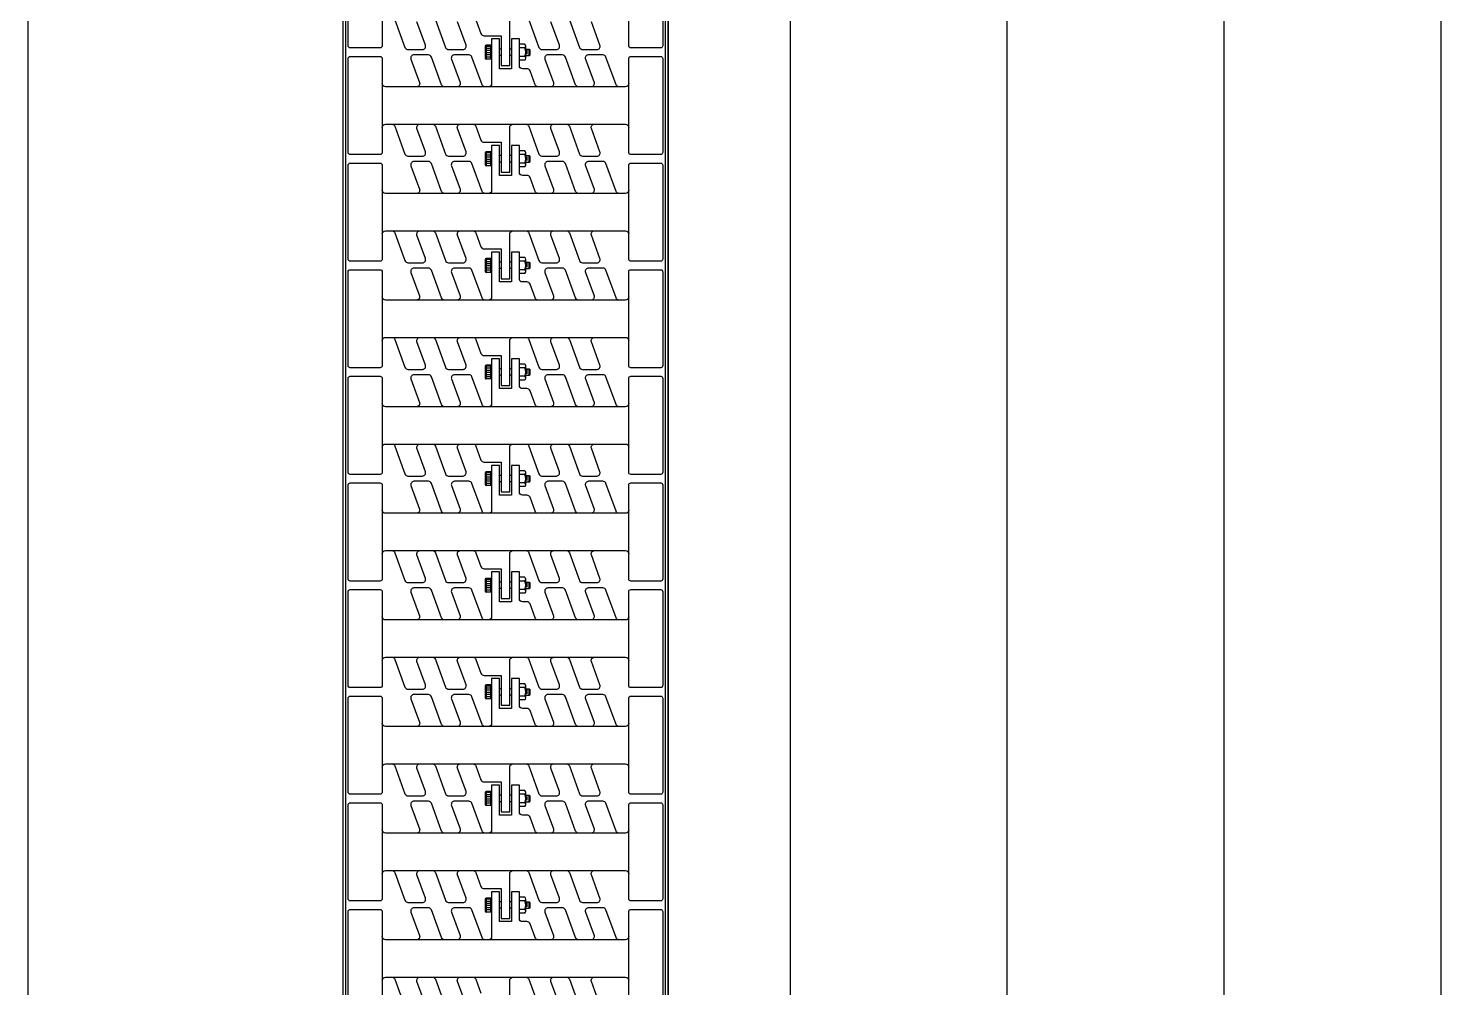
# Model space of a CAD drawing. Header units: millimetres. Extents: x 0 to 1390178, y 0 to 110113.
# Drawn here: x 366872 to 368174, y 19809 to 20694 of the extents above; entities that cross this region are included whole.
import ezdxf
from ezdxf.xclip import XClip

# ---------------------------------------------------------------- set-up
doc = ezdxf.new("R2010")
doc.units = ezdxf.units.MM
doc.header["$LTSCALE"] = 100
doc.header["$XCLIPFRAME"] = 0
doc.linetypes.add('X - 평면도$0$CEN', pattern=[62, 60, -1, 0, -1])
for name, color, linetype in [('X - 평면도$0$4', 4, 'Continuous'), ('X - 평면도$0$AA-XXXX-CNTL', 1, 'X - 평면도$0$CEN'), ('X - 평면도$0$램프 패턴', 9, 'Continuous'), ('X - 평면도$0$트랜치', 8, 'Continuous')]:
    doc.layers.add(name, color=color, linetype=linetype)
doc.layers.add('X - 평면도$0$DEFPOINT', color=163, linetype='Continuous', plot=False)

# ---------------------------------------------------------------- blocks, each defined once
blk = doc.blocks.new('X - 평면도$0$A$C149C4BE0')
at = {"layer": 'X - 평면도$0$램프 패턴'}
for p, q in [((112.4, 6500), (112.4, 0)), ((312.4, 6500), (312.4, 0)), ((512.4, 6500), (512.4, 0)), ((712.4, 6500), (712.4, 0))]:
    blk.add_line(p, q, dxfattribs=at)
blk = doc.blocks.new('X - 평면도$0$A$C1B7F7459')
at = {"layer": 'X - 평면도$0$DEFPOINT'}
blk.add_line((0, 6500), (0, 0), dxfattribs=at)
blk.add_blockref('X - 평면도$0$A$C149C4BE0', (0, 0))
blk = doc.blocks.new('*U1023')
at = {"layer": 'X - 평면도$0$트랜치'}
for p, q in [((-3565, 259), (-3565, 69.1)), ((-3465, 259), (-3465, 69.1)), ((-3365, 259), (-3365, 69.1)), ((-3265, 259), (-3265, 69.1)), ((-3165, 259), (-3165, 69.1)), ((-3065, 259), (-3065, 69.1)), ((-2965, 259), (-2965, 69.1)), ((-2865, 259), (-2865, 69.1)), ((-2765, 259), (-2765, 69.1)), ((-3530, 46), (-3530, 235.9)), ((-3430, 46), (-3430, 235.9)), ((-3330, 46), (-3330, 235.9)), ((-3230, 46), (-3230, 235.9)), ((-3130, 46), (-3130, 235.9)), ((-3030, 46), (-3030, 235.9)), ((-2930, 46), (-2930, 235.9)), ((-2830, 46), (-2830, 235.9)), ((-2730, 46), (-2730, 235.9)), ((-3497.5, 170.5), (-3504, 170.5)), ((-3504, 166.5), (-3504, 170.5)), ((-3504, 165.5), (-3504, 170.5)), ((-3497.5, 166.5), (-3504, 166.5)), ((-3497.5, 171.5), (-3503, 171.5)), ((-3502, 166.5), (-3502, 170.5)), ((-3500, 166.5), (-3500, 170.5)), ((-3498, 166.5), (-3498, 170.5)), ((-3492, 171.5), (-3497.5, 171.5)), ((-3491, 170.5), (-3497.5, 170.5)), ((-3491, 166.5), (-3497.5, 166.5)), ((-3496, 166.5), (-3496, 170.5)), ((-3494, 166.5), (-3494, 170.5)), ((-3492, 166.5), (-3492, 170.5)), ((-3491, 165.5), (-3491, 170.5)), ((-3397.5, 170.5), (-3404, 170.5)), ((-3404, 166.5), (-3404, 170.5)), ((-3404, 165.5), (-3404, 170.5)), ((-3397.5, 166.5), (-3404, 166.5)), ((-3397.5, 171.5), (-3403, 171.5)), ((-3402, 166.5), (-3402, 170.5)), ((-3400, 166.5), (-3400, 170.5)), ((-3398, 166.5), (-3398, 170.5)), ((-3392, 171.5), (-3397.5, 171.5)), ((-3391, 170.5), (-3397.5, 170.5)), ((-3391, 166.5), (-3397.5, 166.5)), ((-3396, 166.5), (-3396, 170.5)), ((-3394, 166.5), (-3394, 170.5)), ((-3392, 166.5), (-3392, 170.5)), ((-3391, 165.5), (-3391, 170.5)), ((-3297.5, 170.5), (-3304, 170.5)), ((-3304, 166.5), (-3304, 170.5)), ((-3304, 165.5), (-3304, 170.5)), ((-3297.5, 166.5), (-3304, 166.5)), ((-3297.5, 171.5), (-3303, 171.5)), ((-3302, 166.5), (-3302, 170.5)), ((-3300, 166.5), (-3300, 170.5)), ((-3298, 166.5), (-3298, 170.5)), ((-3292, 171.5), (-3297.5, 171.5)), ((-3291, 170.5), (-3297.5, 170.5)), ((-3291, 166.5), (-3297.5, 166.5)), ((-3296, 166.5), (-3296, 170.5)), ((-3294, 166.5), (-3294, 170.5)), ((-3292, 166.5), (-3292, 170.5)), ((-3291, 165.5), (-3291, 170.5)), ((-3197.5, 170.5), (-3204, 170.5)), ((-3204, 166.5), (-3204, 170.5)), ((-3204, 165.5), (-3204, 170.5)), ((-3197.5, 166.5), (-3204, 166.5)), ((-3197.5, 171.5), (-3203, 171.5)), ((-3202, 166.5), (-3202, 170.5)), ((-3200, 166.5), (-3200, 170.5)), ((-3198, 166.5), (-3198, 170.5)), ((-3192, 171.5), (-3197.5, 171.5)), ((-3191, 170.5), (-3197.5, 170.5)), ((-3191, 166.5), (-3197.5, 166.5)), ((-3196, 166.5), (-3196, 170.5)), ((-3194, 166.5), (-3194, 170.5)), ((-3192, 166.5), (-3192, 170.5)), ((-3191, 165.5), (-3191, 170.5)), ((-3097.5, 170.5), (-3104, 170.5)), ((-3104, 166.5), (-3104, 170.5)), ((-3104, 165.5), (-3104, 170.5)), ((-3097.5, 166.5), (-3104, 166.5)), ((-3097.5, 171.5), (-3103, 171.5)), ((-3102, 166.5), (-3102, 170.5)), ((-3100, 166.5), (-3100, 170.5)), ((-3098, 166.5), (-3098, 170.5)), ((-3092, 171.5), (-3097.5, 171.5)), ((-3091, 170.5), (-3097.5, 170.5)), ((-3091, 166.5), (-3097.5, 166.5)), ((-3096, 166.5), (-3096, 170.5)), ((-3094, 166.5), (-3094, 170.5)), ((-3092, 166.5), (-3092, 170.5)), ((-3091, 165.5), (-3091, 170.5)), ((-2997.5, 170.5), (-3004, 170.5)), ((-3004, 166.5), (-3004, 170.5)), ((-3004, 165.5), (-3004, 170.5)), ((-2997.5, 166.5), (-3004, 166.5)), ((-2997.5, 171.5), (-3003, 171.5)), ((-3002, 166.5), (-3002, 170.5)), ((-3000, 166.5), (-3000, 170.5)), ((-2998, 166.5), (-2998, 170.5)), ((-2992, 171.5), (-2997.5, 171.5)), ((-2991, 170.5), (-2997.5, 170.5)), ((-2991, 166.5), (-2997.5, 166.5)), ((-2996, 166.5), (-2996, 170.5)), ((-2994, 166.5), (-2994, 170.5)), ((-2992, 166.5), (-2992, 170.5)), ((-2991, 165.5), (-2991, 170.5)), ((-2897.5, 170.5), (-2904, 170.5)), ((-2904, 166.5), (-2904, 170.5)), ((-2904, 165.5), (-2904, 170.5)), ((-2897.5, 166.5), (-2904, 166.5)), ((-2897.5, 171.5), (-2903, 171.5)), ((-2902, 166.5), (-2902, 170.5)), ((-2900, 166.5), (-2900, 170.5)), ((-2898, 166.5), (-2898, 170.5)), ((-2892, 171.5), (-2897.5, 171.5)), ((-2891, 170.5), (-2897.5, 170.5)), ((-2891, 166.5), (-2897.5, 166.5)), ((-2896, 166.5), (-2896, 170.5)), ((-2894, 166.5), (-2894, 170.5)), ((-2892, 166.5), (-2892, 170.5)), ((-2891, 165.5), (-2891, 170.5)), ((-2797.5, 170.5), (-2804, 170.5)), ((-2804, 166.5), (-2804, 170.5)), ((-2804, 165.5), (-2804, 170.5)), ((-2797.5, 166.5), (-2804, 166.5)), ((-2797.5, 171.5), (-2803, 171.5)), ((-2802, 166.5), (-2802, 170.5)), ((-2800, 166.5), (-2800, 170.5)), ((-2798, 166.5), (-2798, 170.5)), ((-2792, 171.5), (-2797.5, 171.5)), ((-2791, 170.5), (-2797.5, 170.5)), ((-2791, 166.5), (-2797.5, 166.5)), ((-2796, 166.5), (-2796, 170.5)), ((-2794, 166.5), (-2794, 170.5)), ((-2792, 166.5), (-2792, 170.5)), ((-2791, 165.5), (-2791, 170.5)), ((-2697.5, 170.5), (-2704, 170.5)), ((-2704, 166.5), (-2704, 170.5)), ((-2704, 165.5), (-2704, 170.5)), ((-2697.5, 166.5), (-2704, 166.5)), ((-2697.5, 171.5), (-2703, 171.5)), ((-2702, 166.5), (-2702, 170.5)), ((-2700, 166.5), (-2700, 170.5)), ((-2698, 166.5), (-2698, 170.5)), ((-2692, 171.5), (-2697.5, 171.5)), ((-2691, 170.5), (-2697.5, 170.5)), ((-2691, 166.5), (-2697.5, 166.5)), ((-2696, 166.5), (-2696, 170.5)), ((-2694, 166.5), (-2694, 170.5)), ((-2692, 166.5), (-2692, 170.5)), ((-2691, 165.5), (-2691, 170.5)), ((-3500.5, 156.5), (-3500.5, 158)), ((-3500.5, 147), (-3500.5, 148.5)), ((-3494.5, 156.5), (-3494.5, 158)), ((-3494.5, 147), (-3494.5, 148.5)), ((-3400.5, 156.5), (-3400.5, 158)), ((-3400.5, 147), (-3400.5, 148.5)), ((-3394.5, 156.5), (-3394.5, 158)), ((-3394.5, 147), (-3394.5, 148.5)), ((-3300.5, 156.5), (-3300.5, 158)), ((-3300.5, 147), (-3300.5, 148.5)), ((-3294.5, 156.5), (-3294.5, 158)), ((-3294.5, 147), (-3294.5, 148.5)), ((-3200.5, 156.5), (-3200.5, 158)), ((-3200.5, 147), (-3200.5, 148.5)), ((-3194.5, 156.5), (-3194.5, 158)), ((-3194.5, 147), (-3194.5, 148.5)), ((-3100.5, 156.5), (-3100.5, 158)), ((-3100.5, 147), (-3100.5, 148.5)), ((-3094.5, 156.5), (-3094.5, 158)), ((-3094.5, 147), (-3094.5, 148.5)), ((-3000.5, 156.5), (-3000.5, 158)), ((-3000.5, 147), (-3000.5, 148.5)), ((-2994.5, 156.5), (-2994.5, 158)), ((-2994.5, 147), (-2994.5, 148.5)), ((-2900.5, 156.5), (-2900.5, 158)), ((-2900.5, 147), (-2900.5, 148.5)), ((-2894.5, 156.5), (-2894.5, 158)), ((-2894.5, 147), (-2894.5, 148.5)), ((-2800.5, 156.5), (-2800.5, 158)), ((-2800.5, 147), (-2800.5, 148.5)), ((-2794.5, 156.5), (-2794.5, 158)), ((-2794.5, 147), (-2794.5, 148.5)), ((-2700.5, 156.5), (-2700.5, 158)), ((-2700.5, 147), (-2700.5, 148.5)), ((-2694.5, 156.5), (-2694.5, 158)), ((-2694.5, 147), (-2694.5, 148.5)), ((-3505, 134.5), (-3505, 139.5)), ((-3503.2, 133.5), (-3491.8, 133.5)), ((-3501.5, 134.5), (-3501.5, 139.5)), ((-3500.5, 133.5), (-3500.5, 130.2)), ((-3495.5, 132.4), (-3499.2, 132.4)), ((-3494.5, 133.5), (-3494.5, 130.2)), ((-3493.5, 134.5), (-3493.5, 139.5)), ((-3490, 134.5), (-3490, 139.5)), ((-3405, 134.5), (-3405, 139.5)), ((-3403.2, 133.5), (-3391.8, 133.5)), ((-3401.5, 134.5), (-3401.5, 139.5)), ((-3400.5, 133.5), (-3400.5, 130.2)), ((-3395.5, 132.4), (-3399.2, 132.4)), ((-3394.5, 133.5), (-3394.5, 130.2)), ((-3393.5, 134.5), (-3393.5, 139.5)), ((-3390, 134.5), (-3390, 139.5)), ((-3305, 134.5), (-3305, 139.5)), ((-3303.2, 133.5), (-3291.8, 133.5)), ((-3301.5, 134.5), (-3301.5, 139.5)), ((-3300.5, 133.5), (-3300.5, 130.2)), ((-3295.5, 132.4), (-3299.2, 132.4)), ((-3294.5, 133.5), (-3294.5, 130.2)), ((-3293.5, 134.5), (-3293.5, 139.5)), ((-3290, 134.5), (-3290, 139.5)), ((-3205, 134.5), (-3205, 139.5)), ((-3203.2, 133.5), (-3191.8, 133.5)), ((-3201.5, 134.5), (-3201.5, 139.5)), ((-3200.5, 133.5), (-3200.5, 130.2)), ((-3195.5, 132.4), (-3199.2, 132.4)), ((-3194.5, 133.5), (-3194.5, 130.2)), ((-3193.5, 134.5), (-3193.5, 139.5)), ((-3190, 134.5), (-3190, 139.5)), ((-3105, 134.5), (-3105, 139.5)), ((-3103.2, 133.5), (-3091.8, 133.5)), ((-3101.5, 134.5), (-3101.5, 139.5)), ((-3100.5, 133.5), (-3100.5, 130.2)), ((-3095.5, 132.4), (-3099.2, 132.4)), ((-3094.5, 133.5), (-3094.5, 130.2)), ((-3093.5, 134.5), (-3093.5, 139.5)), ((-3090, 134.5), (-3090, 139.5)), ((-3005, 134.5), (-3005, 139.5)), ((-3003.2, 133.5), (-2991.8, 133.5)), ((-3001.5, 134.5), (-3001.5, 139.5)), ((-3000.5, 133.5), (-3000.5, 130.2)), ((-2995.5, 132.4), (-2999.2, 132.4)), ((-2994.5, 133.5), (-2994.5, 130.2)), ((-2993.5, 134.5), (-2993.5, 139.5)), ((-2990, 134.5), (-2990, 139.5)), ((-2905, 134.5), (-2905, 139.5)), ((-2903.2, 133.5), (-2891.8, 133.5)), ((-2901.5, 134.5), (-2901.5, 139.5)), ((-2900.5, 133.5), (-2900.5, 130.2)), ((-2895.5, 132.4), (-2899.2, 132.4)), ((-2894.5, 133.5), (-2894.5, 130.2)), ((-2893.5, 134.5), (-2893.5, 139.5)), ((-2890, 134.5), (-2890, 139.5)), ((-2805, 134.5), (-2805, 139.5)), ((-2803.2, 133.5), (-2791.8, 133.5)), ((-2801.5, 134.5), (-2801.5, 139.5)), ((-2800.5, 133.5), (-2800.5, 130.2)), ((-2795.5, 132.4), (-2799.2, 132.4)), ((-2794.5, 133.5), (-2794.5, 130.2)), ((-2793.5, 134.5), (-2793.5, 139.5)), ((-2790, 134.5), (-2790, 139.5)), ((-2705, 134.5), (-2705, 139.5)), ((-2703.2, 133.5), (-2691.8, 133.5)), ((-2701.5, 134.5), (-2701.5, 139.5)), ((-2700.5, 133.5), (-2700.5, 130.2)), ((-2695.5, 132.4), (-2699.2, 132.4)), ((-2694.5, 133.5), (-2694.5, 130.2)), ((-2693.5, 134.5), (-2693.5, 139.5)), ((-2690, 134.5), (-2690, 139.5)), ((-3500.5, 130.2), (-3499.9, 129.5)), ((-3500.5, 130.2), (-3494.5, 130.2)), ((-3499.9, 129.5), (-3495.2, 129.5)), ((-3494.5, 130.2), (-3495.2, 129.5)), ((-3400.5, 130.2), (-3399.9, 129.5)), ((-3400.5, 130.2), (-3394.5, 130.2)), ((-3399.9, 129.5), (-3395.2, 129.5)), ((-3394.5, 130.2), (-3395.2, 129.5)), ((-3300.5, 130.2), (-3299.9, 129.5)), ((-3300.5, 130.2), (-3294.5, 130.2)), ((-3299.9, 129.5), (-3295.2, 129.5)), ((-3294.5, 130.2), (-3295.2, 129.5)), ((-3200.5, 130.2), (-3199.9, 129.5)), ((-3200.5, 130.2), (-3194.5, 130.2)), ((-3199.9, 129.5), (-3195.2, 129.5)), ((-3194.5, 130.2), (-3195.2, 129.5)), ((-3100.5, 130.2), (-3099.9, 129.5)), ((-3100.5, 130.2), (-3094.5, 130.2)), ((-3099.9, 129.5), (-3095.2, 129.5)), ((-3094.5, 130.2), (-3095.2, 129.5)), ((-3000.5, 130.2), (-2999.9, 129.5)), ((-3000.5, 130.2), (-2994.5, 130.2)), ((-2999.9, 129.5), (-2995.2, 129.5)), ((-2994.5, 130.2), (-2995.2, 129.5)), ((-2900.5, 130.2), (-2899.9, 129.5)), ((-2900.5, 130.2), (-2894.5, 130.2)), ((-2899.9, 129.5), (-2895.2, 129.5)), ((-2894.5, 130.2), (-2895.2, 129.5)), ((-2800.5, 130.2), (-2799.9, 129.5)), ((-2800.5, 130.2), (-2794.5, 130.2)), ((-2799.9, 129.5), (-2795.2, 129.5)), ((-2794.5, 130.2), (-2795.2, 129.5)), ((-2700.5, 130.2), (-2699.9, 129.5)), ((-2700.5, 130.2), (-2694.5, 130.2)), ((-2699.9, 129.5), (-2695.2, 129.5)), ((-2694.5, 130.2), (-2695.2, 129.5))]:
    blk.add_line(p, q, dxfattribs=at)
for points in [[(-5803.3, 305), (-5803.3, 0), (805, 0), (805, 305)], [(802.5, 2.5), (802.5, 302.5), (-5800.8, 302.5), (-5800.8, 2.5)]]:
    blk.add_lwpolyline(points, close=True, dxfattribs=at)
for points in [[(-3591.5, 268, -0.414214), (-3593.5, 270), (-3593.5, 298, -0.414214), (-3591.5, 300), (-3503.5, 300, -0.414214), (-3501.5, 298), (-3501.5, 270, -0.414214), (-3503.5, 268)], [(-3491.5, 268, -0.414214), (-3493.5, 270), (-3493.5, 298, -0.414214), (-3491.5, 300), (-3403.5, 300, -0.414214), (-3401.5, 298), (-3401.5, 270, -0.414214), (-3403.5, 268)], [(-3391.5, 268, -0.414214), (-3393.5, 270), (-3393.5, 298, -0.414214), (-3391.5, 300), (-3303.5, 300, -0.414214), (-3301.5, 298), (-3301.5, 270, -0.414214), (-3303.5, 268)], [(-3291.5, 268, -0.414214), (-3293.5, 270), (-3293.5, 298, -0.414214), (-3291.5, 300), (-3203.5, 300, -0.414214), (-3201.5, 298), (-3201.5, 270, -0.414214), (-3203.5, 268)], [(-3191.5, 268, -0.414214), (-3193.5, 270), (-3193.5, 298, -0.414214), (-3191.5, 300), (-3103.5, 300, -0.414214), (-3101.5, 298), (-3101.5, 270, -0.414214), (-3103.5, 268)], [(-3091.5, 268, -0.414214), (-3093.5, 270), (-3093.5, 298, -0.414214), (-3091.5, 300), (-3003.5, 300, -0.414214), (-3001.5, 298), (-3001.5, 270, -0.414214), (-3003.5, 268)], [(-2991.5, 268, -0.414214), (-2993.5, 270), (-2993.5, 298, -0.414214), (-2991.5, 300), (-2903.5, 300, -0.414214), (-2901.5, 298), (-2901.5, 270, -0.414214), (-2903.5, 268)], [(-2891.5, 268, -0.414214), (-2893.5, 270), (-2893.5, 298, -0.414214), (-2891.5, 300), (-2803.5, 300, -0.414214), (-2801.5, 298), (-2801.5, 270, -0.414214), (-2803.5, 268)], [(-2791.5, 268, -0.414214), (-2793.5, 270), (-2793.5, 298, -0.414214), (-2791.5, 300), (-2703.5, 300, -0.414214), (-2701.5, 298), (-2701.5, 270, -0.414214), (-2703.5, 268)], [(-2691.5, 268, -0.414214), (-2693.5, 270), (-2693.5, 298, -0.414214), (-2691.5, 300), (-2603.5, 300, -0.414214), (-2601.5, 298), (-2601.5, 270, -0.414214), (-2603.5, 268)], [(-3465, 194.6), (-3465, 183, -0.315299), (-3467, 180.2), (-3480, 175.5, 0.315299), (-3482, 172.6), (-3482, 156.5), (-3510, 156.5), (-3510, 148.5), (-3468, 148.5, -0.414214), (-3465, 145.5), (-3465, 133.4, -0.315299), (-3467, 130.6), (-3493, 121.1, 0.315299), (-3495, 118.3), (-3495, 104.7, 0.520567), (-3491, 101.9), (-3469, 109.9, -0.520567), (-3465, 107.1), (-3465, 95.4, -0.315299), (-3467, 92.6), (-3493, 83.1, 0.315299), (-3495, 80.3), (-3495, 66.7, 0.520567), (-3491, 63.9), (-3469, 71.9, -0.520567), (-3465, 69.1), (-3465, 40, -0.414214), (-3468, 37), (-3427, 37, -0.414214), (-3430, 40), (-3430, 46, -0.315299), (-3428, 48.8), (-3402, 58.3, 0.315299), (-3400, 61.1), (-3400, 74.7, 0.520567), (-3404, 77.5), (-3426, 69.5, -0.520567), (-3430, 72.4), (-3430, 84, -0.315299), (-3428, 86.8), (-3402, 96.3, 0.315299), (-3400, 99.1), (-3400, 112.7, 0.520567), (-3404, 115.5), (-3426, 107.5, -0.520567), (-3430, 110.4), (-3430, 122, -0.315299), (-3428, 124.8), (-3415, 129.5, 0.315299), (-3413, 132.4), (-3413, 136.5, -0.414214), (-3410, 139.5), (-3385, 139.5), (-3385, 147), (-3413, 147), (-3413, 152.5), (-3413, 158), (-3385, 158), (-3385, 165.5), (-3427, 165.5, -0.414214), (-3430, 168.5), (-3430, 171.6, -0.315299), (-3428, 174.4), (-3402, 183.9, 0.315299), (-3400, 186.7), (-3400, 200.3, 0.520567), (-3404, 203.1), (-3426, 195.1, -0.520567), (-3430, 197.9), (-3430, 209.6, -0.315299), (-3428, 212.4), (-3402, 221.9, 0.315299), (-3400, 224.7), (-3400, 238.3, 0.520567), (-3404, 241.1), (-3426, 233.1, -0.520567), (-3430, 235.9), (-3430, 265, -0.414214), (-3427, 268), (-3468, 268, -0.414214), (-3465, 265), (-3465, 259, -0.315299), (-3467, 256.2), (-3493, 246.7, 0.315299), (-3495, 243.9), (-3495, 230.3, 0.520567), (-3491, 227.5), (-3469, 235.5, -0.520567), (-3465, 232.6), (-3465, 221, -0.315299), (-3467, 218.2), (-3493, 208.7, 0.315299), (-3495, 205.9), (-3495, 192.3, 0.520567), (-3491, 189.5), (-3469, 197.5, -0.520567)], [(-3365, 194.6), (-3365, 183, -0.315299), (-3367, 180.2), (-3380, 175.5, 0.315299), (-3382, 172.6), (-3382, 156.5), (-3410, 156.5), (-3410, 148.5), (-3368, 148.5, -0.414214), (-3365, 145.5), (-3365, 133.4, -0.315299), (-3367, 130.6), (-3393, 121.1, 0.315299), (-3395, 118.3), (-3395, 104.7, 0.520567), (-3391, 101.9), (-3369, 109.9, -0.520567), (-3365, 107.1), (-3365, 95.4, -0.315299), (-3367, 92.6), (-3393, 83.1, 0.315299), (-3395, 80.3), (-3395, 66.7, 0.520567), (-3391, 63.9), (-3369, 71.9, -0.520567), (-3365, 69.1), (-3365, 40, -0.414214), (-3368, 37), (-3327, 37, -0.414214), (-3330, 40), (-3330, 46, -0.315299), (-3328, 48.8), (-3302, 58.3, 0.315299), (-3300, 61.1), (-3300, 74.7, 0.520567), (-3304, 77.5), (-3326, 69.5, -0.520567), (-3330, 72.4), (-3330, 84, -0.315299), (-3328, 86.8), (-3302, 96.3, 0.315299), (-3300, 99.1), (-3300, 112.7, 0.520567), (-3304, 115.5), (-3326, 107.5, -0.520567), (-3330, 110.4), (-3330, 122, -0.315299), (-3328, 124.8), (-3315, 129.5, 0.315299), (-3313, 132.4), (-3313, 136.5, -0.414214), (-3310, 139.5), (-3285, 139.5), (-3285, 147), (-3313, 147), (-3313, 152.5), (-3313, 158), (-3285, 158), (-3285, 165.5), (-3327, 165.5, -0.414214), (-3330, 168.5), (-3330, 171.6, -0.315299), (-3328, 174.4), (-3302, 183.9, 0.315299), (-3300, 186.7), (-3300, 200.3, 0.520567), (-3304, 203.1), (-3326, 195.1, -0.520567), (-3330, 197.9), (-3330, 209.6, -0.315299), (-3328, 212.4), (-3302, 221.9, 0.315299), (-3300, 224.7), (-3300, 238.3, 0.520567), (-3304, 241.1), (-3326, 233.1, -0.520567), (-3330, 235.9), (-3330, 265, -0.414214), (-3327, 268), (-3368, 268, -0.414214), (-3365, 265), (-3365, 259, -0.315299), (-3367, 256.2), (-3393, 246.7, 0.315299), (-3395, 243.9), (-3395, 230.3, 0.520567), (-3391, 227.5), (-3369, 235.5, -0.520567), (-3365, 232.6), (-3365, 221, -0.315299), (-3367, 218.2), (-3393, 208.7, 0.315299), (-3395, 205.9), (-3395, 192.3, 0.520567), (-3391, 189.5), (-3369, 197.5, -0.520567)], [(-3265, 194.6), (-3265, 183, -0.315299), (-3267, 180.2), (-3280, 175.5, 0.315299), (-3282, 172.6), (-3282, 156.5), (-3310, 156.5), (-3310, 148.5), (-3268, 148.5, -0.414214), (-3265, 145.5), (-3265, 133.4, -0.315299), (-3267, 130.6), (-3293, 121.1, 0.315299), (-3295, 118.3), (-3295, 104.7, 0.520567), (-3291, 101.9), (-3269, 109.9, -0.520567), (-3265, 107.1), (-3265, 95.4, -0.315299), (-3267, 92.6), (-3293, 83.1, 0.315299), (-3295, 80.3), (-3295, 66.7, 0.520567), (-3291, 63.9), (-3269, 71.9, -0.520567), (-3265, 69.1), (-3265, 40, -0.414214), (-3268, 37), (-3227, 37, -0.414214), (-3230, 40), (-3230, 46, -0.315299), (-3228, 48.8), (-3202, 58.3, 0.315299), (-3200, 61.1), (-3200, 74.7, 0.520567), (-3204, 77.5), (-3226, 69.5, -0.520567), (-3230, 72.4), (-3230, 84, -0.315299), (-3228, 86.8), (-3202, 96.3, 0.315299), (-3200, 99.1), (-3200, 112.7, 0.520567), (-3204, 115.5), (-3226, 107.5, -0.520567), (-3230, 110.4), (-3230, 122, -0.315299), (-3228, 124.8), (-3215, 129.5, 0.315299), (-3213, 132.4), (-3213, 136.5, -0.414214), (-3210, 139.5), (-3185, 139.5), (-3185, 147), (-3213, 147), (-3213, 152.5), (-3213, 158), (-3185, 158), (-3185, 165.5), (-3227, 165.5, -0.414214), (-3230, 168.5), (-3230, 171.6, -0.315299), (-3228, 174.4), (-3202, 183.9, 0.315299), (-3200, 186.7), (-3200, 200.3, 0.520567), (-3204, 203.1), (-3226, 195.1, -0.520567), (-3230, 197.9), (-3230, 209.6, -0.315299), (-3228, 212.4), (-3202, 221.9, 0.315299), (-3200, 224.7), (-3200, 238.3, 0.520567), (-3204, 241.1), (-3226, 233.1, -0.520567), (-3230, 235.9), (-3230, 265, -0.414214), (-3227, 268), (-3268, 268, -0.414214), (-3265, 265), (-3265, 259, -0.315299), (-3267, 256.2), (-3293, 246.7, 0.315299), (-3295, 243.9), (-3295, 230.3, 0.520567), (-3291, 227.5), (-3269, 235.5, -0.520567), (-3265, 232.6), (-3265, 221, -0.315299), (-3267, 218.2), (-3293, 208.7, 0.315299), (-3295, 205.9), (-3295, 192.3, 0.520567), (-3291, 189.5), (-3269, 197.5, -0.520567)], [(-3165, 194.6), (-3165, 183, -0.315299), (-3167, 180.2), (-3180, 175.5, 0.315299), (-3182, 172.6), (-3182, 156.5), (-3210, 156.5), (-3210, 148.5), (-3168, 148.5, -0.414214), (-3165, 145.5), (-3165, 133.4, -0.315299), (-3167, 130.6), (-3193, 121.1, 0.315299), (-3195, 118.3), (-3195, 104.7, 0.520567), (-3191, 101.9), (-3169, 109.9, -0.520567), (-3165, 107.1), (-3165, 95.4, -0.315299), (-3167, 92.6), (-3193, 83.1, 0.315299), (-3195, 80.3), (-3195, 66.7, 0.520567), (-3191, 63.9), (-3169, 71.9, -0.520567), (-3165, 69.1), (-3165, 40, -0.414214), (-3168, 37), (-3127, 37, -0.414214), (-3130, 40), (-3130, 46, -0.315299), (-3128, 48.8), (-3102, 58.3, 0.315299), (-3100, 61.1), (-3100, 74.7, 0.520567), (-3104, 77.5), (-3126, 69.5, -0.520567), (-3130, 72.4), (-3130, 84, -0.315299), (-3128, 86.8), (-3102, 96.3, 0.315299), (-3100, 99.1), (-3100, 112.7, 0.520567), (-3104, 115.5), (-3126, 107.5, -0.520567), (-3130, 110.4), (-3130, 122, -0.315299), (-3128, 124.8), (-3115, 129.5, 0.315299), (-3113, 132.4), (-3113, 136.5, -0.414214), (-3110, 139.5), (-3085, 139.5), (-3085, 147), (-3113, 147), (-3113, 152.5), (-3113, 158), (-3085, 158), (-3085, 165.5), (-3127, 165.5, -0.414214), (-3130, 168.5), (-3130, 171.6, -0.315299), (-3128, 174.4), (-3102, 183.9, 0.315299), (-3100, 186.7), (-3100, 200.3, 0.520567), (-3104, 203.1), (-3126, 195.1, -0.520567), (-3130, 197.9), (-3130, 209.6, -0.315299), (-3128, 212.4), (-3102, 221.9, 0.315299), (-3100, 224.7), (-3100, 238.3, 0.520567), (-3104, 241.1), (-3126, 233.1, -0.520567), (-3130, 235.9), (-3130, 265, -0.414214), (-3127, 268), (-3168, 268, -0.414214), (-3165, 265), (-3165, 259, -0.315299), (-3167, 256.2), (-3193, 246.7, 0.315299), (-3195, 243.9), (-3195, 230.3, 0.520567), (-3191, 227.5), (-3169, 235.5, -0.520567), (-3165, 232.6), (-3165, 221, -0.315299), (-3167, 218.2), (-3193, 208.7, 0.315299), (-3195, 205.9), (-3195, 192.3, 0.520567), (-3191, 189.5), (-3169, 197.5, -0.520567)], [(-3065, 194.6), (-3065, 183, -0.315299), (-3067, 180.2), (-3080, 175.5, 0.315299), (-3082, 172.6), (-3082, 156.5), (-3110, 156.5), (-3110, 148.5), (-3068, 148.5, -0.414214), (-3065, 145.5), (-3065, 133.4, -0.315299), (-3067, 130.6), (-3093, 121.1, 0.315299), (-3095, 118.3), (-3095, 104.7, 0.520567), (-3091, 101.9), (-3069, 109.9, -0.520567), (-3065, 107.1), (-3065, 95.4, -0.315299), (-3067, 92.6), (-3093, 83.1, 0.315299), (-3095, 80.3), (-3095, 66.7, 0.520567), (-3091, 63.9), (-3069, 71.9, -0.520567), (-3065, 69.1), (-3065, 40, -0.414214), (-3068, 37), (-3027, 37, -0.414214), (-3030, 40), (-3030, 46, -0.315299), (-3028, 48.8), (-3002, 58.3, 0.315299), (-3000, 61.1), (-3000, 74.7, 0.520567), (-3004, 77.5), (-3026, 69.5, -0.520567), (-3030, 72.4), (-3030, 84, -0.315299), (-3028, 86.8), (-3002, 96.3, 0.315299), (-3000, 99.1), (-3000, 112.7, 0.520567), (-3004, 115.5), (-3026, 107.5, -0.520567), (-3030, 110.4), (-3030, 122, -0.315299), (-3028, 124.8), (-3015, 129.5, 0.315299), (-3013, 132.4), (-3013, 136.5, -0.414214), (-3010, 139.5), (-2985, 139.5), (-2985, 147), (-3013, 147), (-3013, 152.5), (-3013, 158), (-2985, 158), (-2985, 165.5), (-3027, 165.5, -0.414214), (-3030, 168.5), (-3030, 171.6, -0.315299), (-3028, 174.4), (-3002, 183.9, 0.315299), (-3000, 186.7), (-3000, 200.3, 0.520567), (-3004, 203.1), (-3026, 195.1, -0.520567), (-3030, 197.9), (-3030, 209.6, -0.315299), (-3028, 212.4), (-3002, 221.9, 0.315299), (-3000, 224.7), (-3000, 238.3, 0.520567), (-3004, 241.1), (-3026, 233.1, -0.520567), (-3030, 235.9), (-3030, 265, -0.414214), (-3027, 268), (-3068, 268, -0.414214), (-3065, 265), (-3065, 259, -0.315299), (-3067, 256.2), (-3093, 246.7, 0.315299), (-3095, 243.9), (-3095, 230.3, 0.520567), (-3091, 227.5), (-3069, 235.5, -0.520567), (-3065, 232.6), (-3065, 221, -0.315299), (-3067, 218.2), (-3093, 208.7, 0.315299), (-3095, 205.9), (-3095, 192.3, 0.520567), (-3091, 189.5), (-3069, 197.5, -0.520567)], [(-2965, 194.6), (-2965, 183, -0.315299), (-2967, 180.2), (-2980, 175.5, 0.315299), (-2982, 172.6), (-2982, 156.5), (-3010, 156.5), (-3010, 148.5), (-2968, 148.5, -0.414214), (-2965, 145.5), (-2965, 133.4, -0.315299), (-2967, 130.6), (-2993, 121.1, 0.315299), (-2995, 118.3), (-2995, 104.7, 0.520567), (-2991, 101.9), (-2969, 109.9, -0.520567), (-2965, 107.1), (-2965, 95.4, -0.315299), (-2967, 92.6), (-2993, 83.1, 0.315299), (-2995, 80.3), (-2995, 66.7, 0.520567), (-2991, 63.9), (-2969, 71.9, -0.520567), (-2965, 69.1), (-2965, 40, -0.414214), (-2968, 37), (-2927, 37, -0.414214), (-2930, 40), (-2930, 46, -0.315299), (-2928, 48.8), (-2902, 58.3, 0.315299), (-2900, 61.1), (-2900, 74.7, 0.520567), (-2904, 77.5), (-2926, 69.5, -0.520567), (-2930, 72.4), (-2930, 84, -0.315299), (-2928, 86.8), (-2902, 96.3, 0.315299), (-2900, 99.1), (-2900, 112.7, 0.520567), (-2904, 115.5), (-2926, 107.5, -0.520567), (-2930, 110.4), (-2930, 122, -0.315299), (-2928, 124.8), (-2915, 129.5, 0.315299), (-2913, 132.4), (-2913, 136.5, -0.414214), (-2910, 139.5), (-2885, 139.5), (-2885, 147), (-2913, 147), (-2913, 152.5), (-2913, 158), (-2885, 158), (-2885, 165.5), (-2927, 165.5, -0.414214), (-2930, 168.5), (-2930, 171.6, -0.315299), (-2928, 174.4), (-2902, 183.9, 0.315299), (-2900, 186.7), (-2900, 200.3, 0.520567), (-2904, 203.1), (-2926, 195.1, -0.520567), (-2930, 197.9), (-2930, 209.6, -0.315299), (-2928, 212.4), (-2902, 221.9, 0.315299), (-2900, 224.7), (-2900, 238.3, 0.520567), (-2904, 241.1), (-2926, 233.1, -0.520567), (-2930, 235.9), (-2930, 265, -0.414214), (-2927, 268), (-2968, 268, -0.414214), (-2965, 265), (-2965, 259, -0.315299), (-2967, 256.2), (-2993, 246.7, 0.315299), (-2995, 243.9), (-2995, 230.3, 0.520567), (-2991, 227.5), (-2969, 235.5, -0.520567), (-2965, 232.6), (-2965, 221, -0.315299), (-2967, 218.2), (-2993, 208.7, 0.315299), (-2995, 205.9), (-2995, 192.3, 0.520567), (-2991, 189.5), (-2969, 197.5, -0.520567)], [(-2865, 194.6), (-2865, 183, -0.315299), (-2867, 180.2), (-2880, 175.5, 0.315299), (-2882, 172.6), (-2882, 156.5), (-2910, 156.5), (-2910, 148.5), (-2868, 148.5, -0.414214), (-2865, 145.5), (-2865, 133.4, -0.315299), (-2867, 130.6), (-2893, 121.1, 0.315299), (-2895, 118.3), (-2895, 104.7, 0.520567), (-2891, 101.9), (-2869, 109.9, -0.520567), (-2865, 107.1), (-2865, 95.4, -0.315299), (-2867, 92.6), (-2893, 83.1, 0.315299), (-2895, 80.3), (-2895, 66.7, 0.520567), (-2891, 63.9), (-2869, 71.9, -0.520567), (-2865, 69.1), (-2865, 40, -0.414214), (-2868, 37), (-2827, 37, -0.414214), (-2830, 40), (-2830, 46, -0.315299), (-2828, 48.8), (-2802, 58.3, 0.315299), (-2800, 61.1), (-2800, 74.7, 0.520567), (-2804, 77.5), (-2826, 69.5, -0.520567), (-2830, 72.4), (-2830, 84, -0.315299), (-2828, 86.8), (-2802, 96.3, 0.315299), (-2800, 99.1), (-2800, 112.7, 0.520567), (-2804, 115.5), (-2826, 107.5, -0.520567), (-2830, 110.4), (-2830, 122, -0.315299), (-2828, 124.8), (-2815, 129.5, 0.315299), (-2813, 132.4), (-2813, 136.5, -0.414214), (-2810, 139.5), (-2785, 139.5), (-2785, 147), (-2813, 147), (-2813, 152.5), (-2813, 158), (-2785, 158), (-2785, 165.5), (-2827, 165.5, -0.414214), (-2830, 168.5), (-2830, 171.6, -0.315299), (-2828, 174.4), (-2802, 183.9, 0.315299), (-2800, 186.7), (-2800, 200.3, 0.520567), (-2804, 203.1), (-2826, 195.1, -0.520567), (-2830, 197.9), (-2830, 209.6, -0.315299), (-2828, 212.4), (-2802, 221.9, 0.315299), (-2800, 224.7), (-2800, 238.3, 0.520567), (-2804, 241.1), (-2826, 233.1, -0.520567), (-2830, 235.9), (-2830, 265, -0.414214), (-2827, 268), (-2868, 268, -0.414214), (-2865, 265), (-2865, 259, -0.315299), (-2867, 256.2), (-2893, 246.7, 0.315299), (-2895, 243.9), (-2895, 230.3, 0.520567), (-2891, 227.5), (-2869, 235.5, -0.520567), (-2865, 232.6), (-2865, 221, -0.315299), (-2867, 218.2), (-2893, 208.7, 0.315299), (-2895, 205.9), (-2895, 192.3, 0.520567), (-2891, 189.5), (-2869, 197.5, -0.520567)], [(-2765, 194.6), (-2765, 183, -0.315299), (-2767, 180.2), (-2780, 175.5, 0.315299), (-2782, 172.6), (-2782, 156.5), (-2810, 156.5), (-2810, 148.5), (-2768, 148.5, -0.414214), (-2765, 145.5), (-2765, 133.4, -0.315299), (-2767, 130.6), (-2793, 121.1, 0.315299), (-2795, 118.3), (-2795, 104.7, 0.520567), (-2791, 101.9), (-2769, 109.9, -0.520567), (-2765, 107.1), (-2765, 95.4, -0.315299), (-2767, 92.6), (-2793, 83.1, 0.315299), (-2795, 80.3), (-2795, 66.7, 0.520567), (-2791, 63.9), (-2769, 71.9, -0.520567), (-2765, 69.1), (-2765, 40, -0.414214), (-2768, 37), (-2727, 37, -0.414214), (-2730, 40), (-2730, 46, -0.315299), (-2728, 48.8), (-2702, 58.3, 0.315299), (-2700, 61.1), (-2700, 74.7, 0.520567), (-2704, 77.5), (-2726, 69.5, -0.520567), (-2730, 72.4), (-2730, 84, -0.315299), (-2728, 86.8), (-2702, 96.3, 0.315299), (-2700, 99.1), (-2700, 112.7, 0.520567), (-2704, 115.5), (-2726, 107.5, -0.520567), (-2730, 110.4), (-2730, 122, -0.315299), (-2728, 124.8), (-2715, 129.5, 0.315299), (-2713, 132.4), (-2713, 136.5, -0.414214), (-2710, 139.5), (-2685, 139.5), (-2685, 147), (-2713, 147), (-2713, 152.5), (-2713, 158), (-2685, 158), (-2685, 165.5), (-2727, 165.5, -0.414214), (-2730, 168.5), (-2730, 171.6, -0.315299), (-2728, 174.4), (-2702, 183.9, 0.315299), (-2700, 186.7), (-2700, 200.3, 0.520567), (-2704, 203.1), (-2726, 195.1, -0.520567), (-2730, 197.9), (-2730, 209.6, -0.315299), (-2728, 212.4), (-2702, 221.9, 0.315299), (-2700, 224.7), (-2700, 238.3, 0.520567), (-2704, 241.1), (-2726, 233.1, -0.520567), (-2730, 235.9), (-2730, 265, -0.414214), (-2727, 268), (-2768, 268, -0.414214), (-2765, 265), (-2765, 259, -0.315299), (-2767, 256.2), (-2793, 246.7, 0.315299), (-2795, 243.9), (-2795, 230.3, 0.520567), (-2791, 227.5), (-2769, 235.5, -0.520567), (-2765, 232.6), (-2765, 221, -0.315299), (-2767, 218.2), (-2793, 208.7, 0.315299), (-2795, 205.9), (-2795, 192.3, 0.520567), (-2791, 189.5), (-2769, 197.5, -0.520567)], [(-3593.5, 7), (-3593.5, 35, -0.414214), (-3591.5, 37), (-3503.5, 37, -0.414214), (-3501.5, 35), (-3501.5, 7, -0.414214), (-3503.5, 5), (-3591.5, 5, -0.414214)], [(-3493.5, 7), (-3493.5, 35, -0.414214), (-3491.5, 37), (-3403.5, 37, -0.414214), (-3401.5, 35), (-3401.5, 7, -0.414214), (-3403.5, 5), (-3491.5, 5, -0.414214)], [(-3393.5, 7), (-3393.5, 35, -0.414214), (-3391.5, 37), (-3303.5, 37, -0.414214), (-3301.5, 35), (-3301.5, 7, -0.414214), (-3303.5, 5), (-3391.5, 5, -0.414214)], [(-3293.5, 7), (-3293.5, 35, -0.414214), (-3291.5, 37), (-3203.5, 37, -0.414214), (-3201.5, 35), (-3201.5, 7, -0.414214), (-3203.5, 5), (-3291.5, 5, -0.414214)], [(-3193.5, 7), (-3193.5, 35, -0.414214), (-3191.5, 37), (-3103.5, 37, -0.414214), (-3101.5, 35), (-3101.5, 7, -0.414214), (-3103.5, 5), (-3191.5, 5, -0.414214)], [(-3093.5, 7), (-3093.5, 35, -0.414214), (-3091.5, 37), (-3003.5, 37, -0.414214), (-3001.5, 35), (-3001.5, 7, -0.414214), (-3003.5, 5), (-3091.5, 5, -0.414214)], [(-2993.5, 7), (-2993.5, 35, -0.414214), (-2991.5, 37), (-2903.5, 37, -0.414214), (-2901.5, 35), (-2901.5, 7, -0.414214), (-2903.5, 5), (-2991.5, 5, -0.414214)], [(-2893.5, 7), (-2893.5, 35, -0.414214), (-2891.5, 37), (-2803.5, 37, -0.414214), (-2801.5, 35), (-2801.5, 7, -0.414214), (-2803.5, 5), (-2891.5, 5, -0.414214)], [(-2793.5, 7), (-2793.5, 35, -0.414214), (-2791.5, 37), (-2703.5, 37, -0.414214), (-2701.5, 35), (-2701.5, 7, -0.414214), (-2703.5, 5), (-2791.5, 5, -0.414214)], [(-2693.5, 7), (-2693.5, 35, -0.414214), (-2691.5, 37), (-2603.5, 37, -0.414214), (-2601.5, 35), (-2601.5, 7, -0.414214), (-2603.5, 5), (-2691.5, 5, -0.414214)]]:
    blk.add_lwpolyline(points, format="xyb", close=True, dxfattribs=at)
for points in [[(-3610, 148.5), (-3568, 148.5, -0.414214), (-3565, 145.5), (-3565, 133.4, -0.315299), (-3567, 130.6), (-3593, 121.1, 0.315299)], [(-3591, 101.9), (-3569, 109.9, -0.520567), (-3565, 107.1), (-3565, 95.4, -0.315299), (-3567, 92.6), (-3593, 83.1, 0.315299)], [(-3591, 63.9), (-3569, 71.9, -0.520567), (-3565, 69.1), (-3565, 40, -0.414214), (-3568, 37), (-3527, 37, -0.414214), (-3530, 40), (-3530, 46, -0.315299), (-3528, 48.8), (-3502, 58.3, 0.315299), (-3500, 61.1), (-3500, 74.7, 0.520567), (-3504, 77.5), (-3526, 69.5, -0.520567), (-3530, 72.4), (-3530, 84, -0.315299), (-3528, 86.8), (-3502, 96.3, 0.315299), (-3500, 99.1), (-3500, 112.7, 0.520567), (-3504, 115.5), (-3526, 107.5, -0.520567), (-3530, 110.4), (-3530, 122, -0.315299), (-3528, 124.8), (-3515, 129.5, 0.315299), (-3513, 132.4), (-3513, 136.5, -0.414214), (-3510, 139.5), (-3485, 139.5), (-3485, 147), (-3513, 147), (-3513, 152.5), (-3513, 158), (-3485, 158), (-3485, 165.5), (-3527, 165.5, -0.414214), (-3530, 168.5), (-3530, 171.6, -0.315299), (-3528, 174.4), (-3502, 183.9, 0.315299), (-3500, 186.7), (-3500, 200.3, 0.520567), (-3504, 203.1), (-3526, 195.1, -0.520567), (-3530, 197.9), (-3530, 209.6, -0.315299), (-3528, 212.4), (-3502, 221.9, 0.315299), (-3500, 224.7), (-3500, 238.3, 0.520567), (-3504, 241.1), (-3526, 233.1, -0.520567), (-3530, 235.9), (-3530, 265, -0.414214), (-3527, 268), (-3568, 268, -0.414214), (-3565, 265), (-3565, 259, -0.315299), (-3567, 256.2), (-3593, 246.7, 0.315299)], [(-3591, 227.5), (-3569, 235.5, -0.520567), (-3565, 232.6), (-3565, 221, -0.315299), (-3567, 218.2), (-3593, 208.7, 0.315299)], [(-3591, 189.5), (-3569, 197.5, -0.520567), (-3565, 194.6), (-3565, 183, -0.315299), (-3567, 180.2), (-3580, 175.5, 0.315299)], [(-2667, 180.2), (-2680, 175.5, 0.315299), (-2682, 172.6), (-2682, 156.5), (-2710, 156.5), (-2710, 148.5), (-2668, 148.5, -0.414214)], [(-2667, 130.6), (-2693, 121.1, 0.315299), (-2695, 118.3), (-2695, 104.7, 0.520567), (-2691, 101.9), (-2669, 109.9, -0.520567)], [(-2667, 92.6), (-2693, 83.1, 0.315299), (-2695, 80.3), (-2695, 66.7, 0.520567), (-2691, 63.9), (-2669, 71.9, -0.520567)], [(-2667, 256.2), (-2693, 246.7, 0.315299), (-2695, 243.9), (-2695, 230.3, 0.520567), (-2691, 227.5), (-2669, 235.5, -0.520567)], [(-2667, 218.2), (-2693, 208.7, 0.315299), (-2695, 205.9), (-2695, 192.3, 0.520567), (-2691, 189.5), (-2669, 197.5, -0.520567)]]:
    blk.add_lwpolyline(points, format="xyb", dxfattribs=at)
for centre, radius, start, end in [((-3503, 170.5), 1, 90, 180), ((-3492, 170.5), 1, 0, 90), ((-3403, 170.5), 1, 90, 180), ((-3392, 170.5), 1, 0, 90), ((-3303, 170.5), 1, 90, 180), ((-3292, 170.5), 1, 0, 90), ((-3203, 170.5), 1, 90, 180), ((-3192, 170.5), 1, 0, 90), ((-3103, 170.5), 1, 90, 180), ((-3092, 170.5), 1, 0, 90), ((-3003, 170.5), 1, 90, 180), ((-2992, 170.5), 1, 0, 90), ((-2903, 170.5), 1, 90, 180), ((-2892, 170.5), 1, 0, 90), ((-2803, 170.5), 1, 90, 180), ((-2792, 170.5), 1, 0, 90), ((-2703, 170.5), 1, 90, 180), ((-2692, 170.5), 1, 0, 90), ((-3503.2, 135.5), 2.03, 210.5102, 329.4897), ((-3497.5, 142), 8.5, 241.9275, 298.0725), ((-3497.5, 142), 8.5, 241.9275, 298.0725), ((-3491.8, 135.5), 2.03, 210.5102, 329.4898), ((-3403.2, 135.5), 2.03, 210.5102, 329.4897), ((-3397.5, 142), 8.5, 241.9275, 298.0725), ((-3397.5, 142), 8.5, 241.9275, 298.0725), ((-3391.8, 135.5), 2.03, 210.5102, 329.4898), ((-3303.2, 135.5), 2.03, 210.5102, 329.4897), ((-3297.5, 142), 8.5, 241.9275, 298.0725), ((-3297.5, 142), 8.5, 241.9275, 298.0725), ((-3291.8, 135.5), 2.03, 210.5102, 329.4898), ((-3203.2, 135.5), 2.03, 210.5102, 329.4897), ((-3197.5, 142), 8.5, 241.9275, 298.0725), ((-3197.5, 142), 8.5, 241.9275, 298.0725), ((-3191.8, 135.5), 2.03, 210.5102, 329.4898), ((-3103.2, 135.5), 2.03, 210.5102, 329.4897), ((-3097.5, 142), 8.5, 241.9275, 298.0725), ((-3097.5, 142), 8.5, 241.9275, 298.0725), ((-3091.8, 135.5), 2.03, 210.5102, 329.4898), ((-3003.2, 135.5), 2.03, 210.5102, 329.4897), ((-2997.5, 142), 8.5, 241.9275, 298.0725), ((-2997.5, 142), 8.5, 241.9275, 298.0725), ((-2991.8, 135.5), 2.03, 210.5102, 329.4898), ((-2903.2, 135.5), 2.03, 210.5102, 329.4897), ((-2897.5, 142), 8.5, 241.9275, 298.0725), ((-2897.5, 142), 8.5, 241.9275, 298.0725), ((-2891.8, 135.5), 2.03, 210.5102, 329.4898), ((-2803.2, 135.5), 2.03, 210.5102, 329.4897), ((-2797.5, 142), 8.5, 241.9275, 298.0725), ((-2797.5, 142), 8.5, 241.9275, 298.0725), ((-2791.8, 135.5), 2.03, 210.5102, 329.4898), ((-2703.2, 135.5), 2.03, 210.5102, 329.4897), ((-2697.5, 142), 8.5, 241.9275, 298.0725), ((-2697.5, 142), 8.5, 241.9275, 298.0725), ((-2691.8, 135.5), 2.03, 210.5102, 329.4898)]:
    blk.add_arc(centre, radius, start, end, dxfattribs=at)
blk = doc.blocks.new('X - 평면도', base_point=(-475.4, -286.7))
at = {"layer": 'X - 평면도$0$4'}
for p, q in [((554412, 38873.1), (554412, 32373.1)), ((554712, 38873.1), (554712, 32373.1))]:
    blk.add_line(p, q, dxfattribs=at)
at = {"layer": 'X - 평면도$0$AA-XXXX-CNTL'}
blk.add_line((554122, 19243.1), (554122, 41509.5), dxfattribs=at)
blk.add_blockref('X - 평면도$0$A$C1B7F7459', (554712, 32373.1))
at = {"layer": 'X - 평면도$0$트랜치', "xscale": 0.9836065573770509, "yscale": 0.9836065573770509, "zscale": 0.9836065573770509, "rotation": 90}
blk.add_blockref('*U1023', (554712, 38081.3), dxfattribs=at)

msp = doc.modelspace()

# ---------------------------------------------------------------- block references
ref = msp.add_blockref('X - 평면도', (-187725.3, -15042.6))
XClip(ref).set_block_clipping_path([(523249.9173510034, 14755.918452476), (607249.9173510034, 74155.918452476)])

doc.saveas('drawing.dxf')
